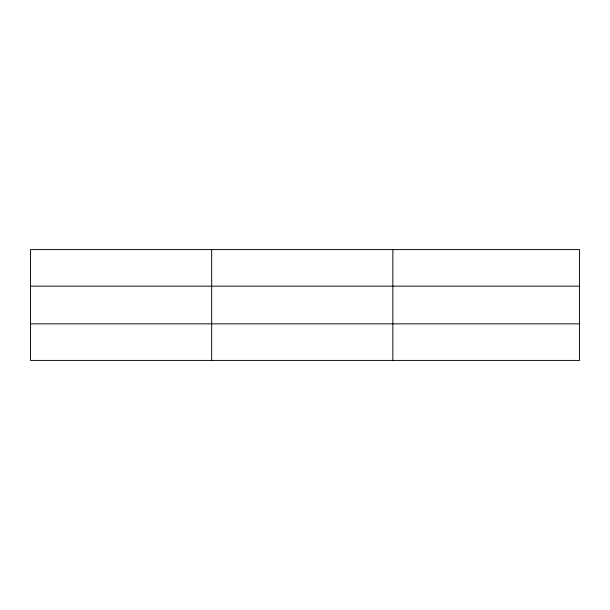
<?xml version="1.0" encoding="UTF-8"?>
<svg xmlns="http://www.w3.org/2000/svg" width="610" height="610" viewBox="0 0 610 610"><rect width="100%" height="100%" fill="white"/><g stroke="black" fill="none" stroke-linecap="round" stroke-linejoin="round"><path stroke-width="0.91" d="M211.67 360.418L211.67 249.581M392.84 360.418L392.84 249.581M579.5 286.159L579.5 249.581L30.5 249.581L30.5 360.418L579.5 360.418L579.5 286.159L30.5 286.159M30.5 323.841L579.5 323.841"/></g></svg>
